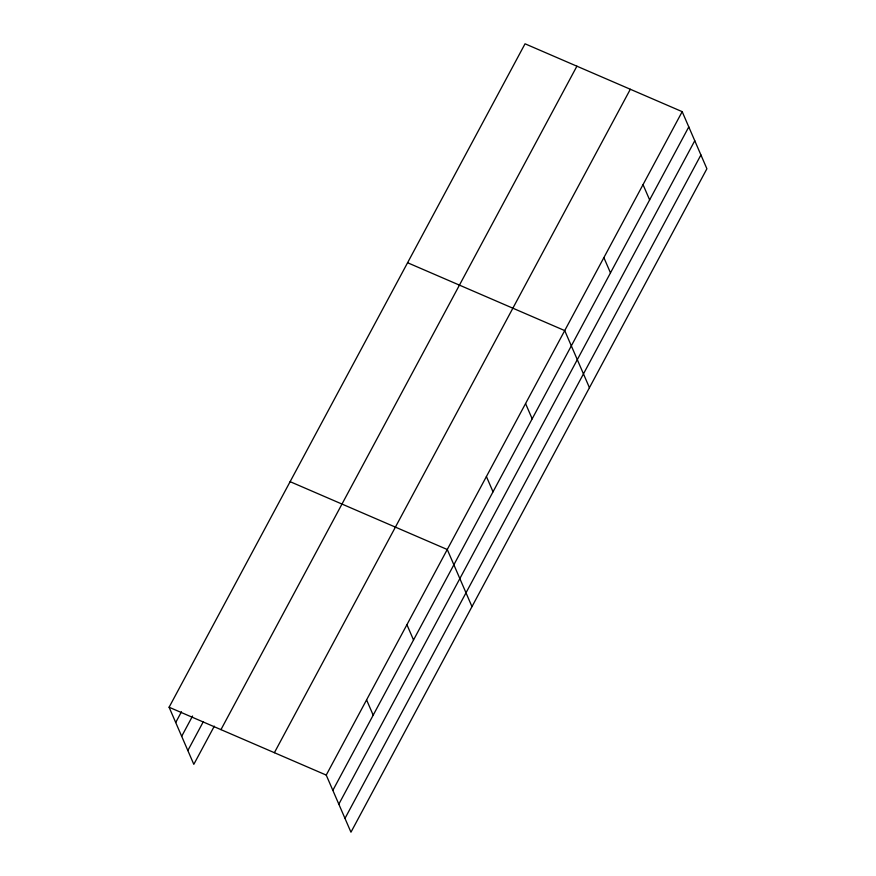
<?xml version="1.0" encoding="UTF-8"?>
<svg xmlns="http://www.w3.org/2000/svg" width="876" height="876" viewBox="0 0 876 876"><rect width="100%" height="100%" fill="white"/><g stroke="black" fill="none" stroke-linecap="round" stroke-linejoin="round"><path stroke-width="1.31" d="M169.101 707.239L525.042 43.8L682.185 111.657L706.899 168.761L350.958 832.2L326.233 775.085L169.101 707.239L193.815 764.343L214.313 726.16M175.715 722.503L181.474 711.761M181.682 736.311L192.567 716.02M187.847 750.535L203.21 721.89M220.96 729.631L576.901 66.193M274.385 752.692L630.326 89.264M326.233 775.085L682.185 111.657M332.847 790.36L688.788 126.921M338.826 804.168L694.767 140.729M344.98 818.392L700.92 154.953M407.581 262.734L564.724 330.591L589.438 387.696M290.12 481.669L447.264 549.515L471.978 606.63M643.028 184.628L649.631 199.903M603.871 257.61L610.484 272.874M525.567 403.562L532.17 418.837M486.41 476.544L493.024 491.808M406.924 624.708L413.527 639.984M366.584 699.902L373.187 715.166"/></g></svg>
